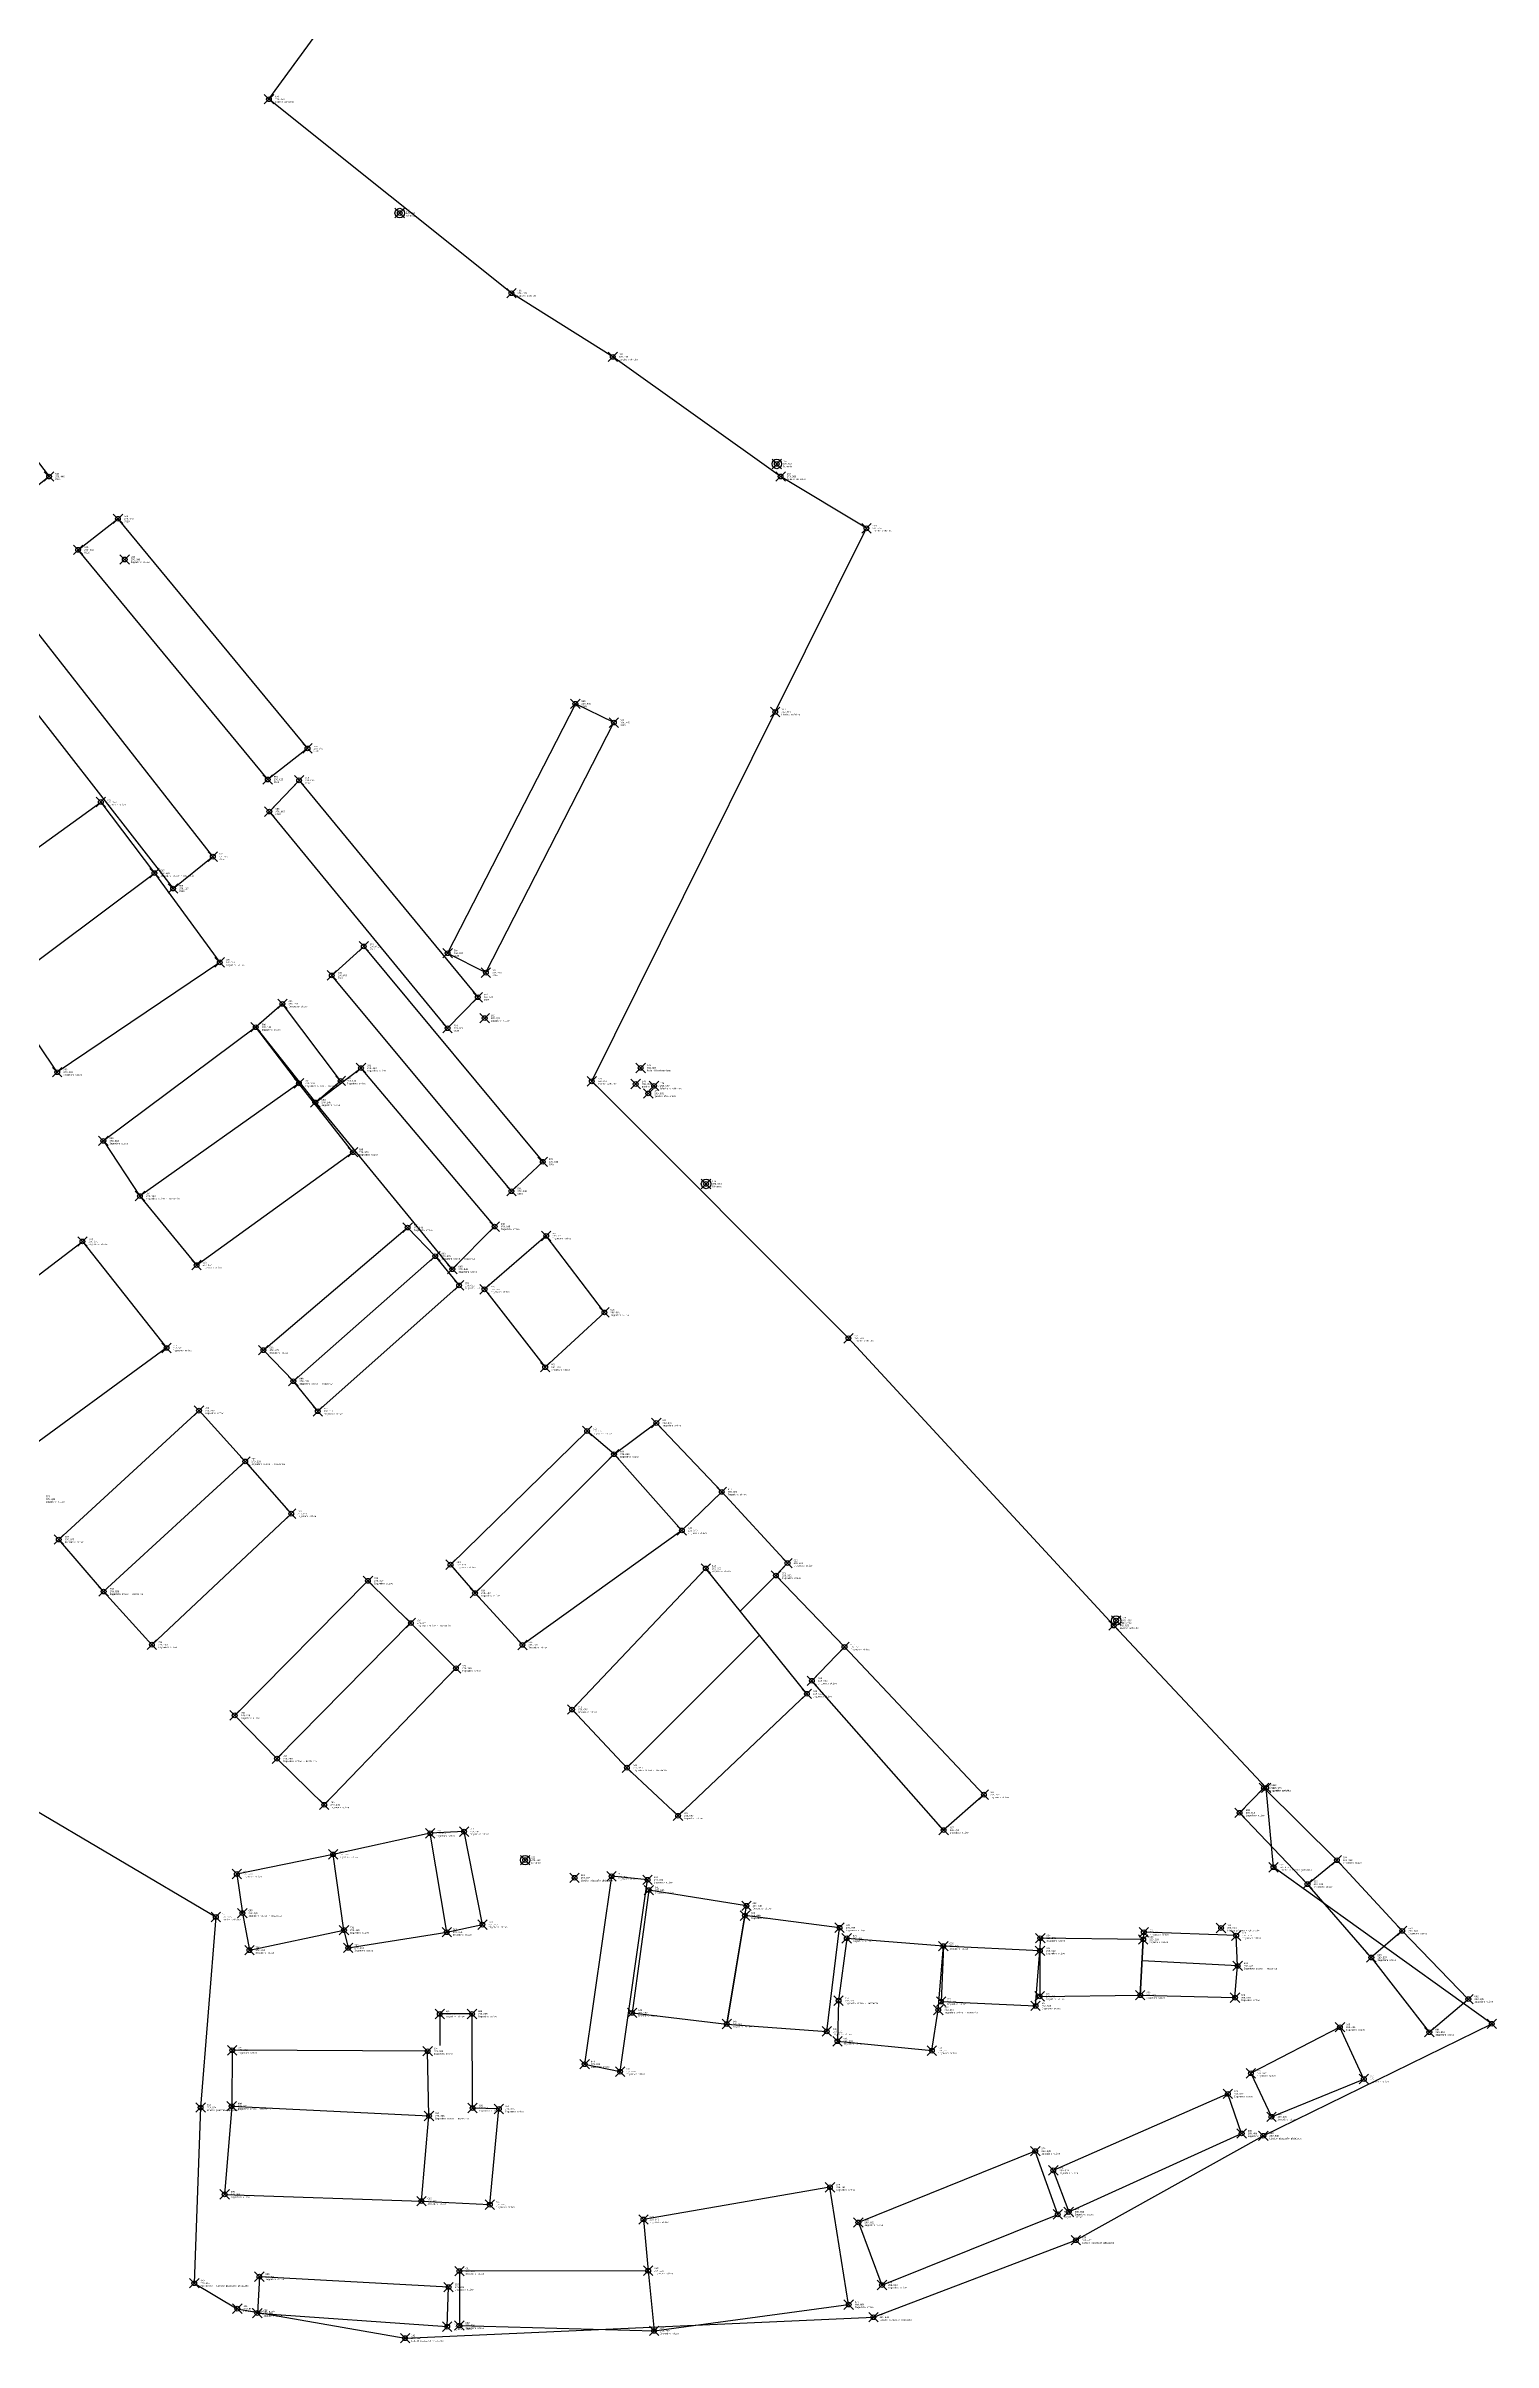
# Model space of a CAD drawing. Extents: x -283400 to 1362241, y -614024 to 292829.
# Drawn here: x 701199 to 792773, y -549839 to -404480 of the extents above; entities that cross this region are included whole.
import ezdxf
from ezdxf.enums import TextEntityAlignment as Align

# ---------------------------------------------------------------- set-up
doc = ezdxf.new("R2010")
doc.units = 0
doc.header["$PDMODE"] = 35
doc.header["$PDSIZE"] = 300
for name, color, linetype in [('pntdesc', 1, 'Continuous'), ('pntelev', 2, 'Continuous'), ('pntno', 3, 'Continuous'), ('WF rilievo 2', 7, 'Continuous')]:
    doc.layers.add(name, color=color, linetype=linetype)
doc.styles.get("Standard").update_dxf_attribs({"font": 'consola.ttf', "height": 500})

# ---------------------------------------------------------------- blocks, each defined once
blk = doc.blocks.new('rilievo 2')
for points in [[(1247571, -493330, -1308), (1266005, -504238, -1183), (1265041, -516303, -1045), (1264640, -527422, -1105), (1267365, -529035, -1709), (1277981, -530900, -1938), (1307620, -529574, -2076), (1320431, -524701, -2248), (1332289, -518089, -2182), (1346745, -510997, -2361), (1332934, -501092, -2282), (1332472, -496063, -2145), (1322824, -485789, -2186), (1306039, -467602, -2113), (1289793, -451335, -1792), (1301405, -427953, -1909), (1307176, -416327, -1684), (1301745, -413046, -1631), (1291124, -405475, -1586), (1284710, -401446, -1544), (1269366, -389164, -1376), (1278144, -377132, -992)], [(1252394, -445432, -1400), (1262120, -438154, -1519)], [(1271263, -451463, -1571), (1261202, -458599, -1416)], [(1270910, -470322, -1595), (1279892, -462407, -1644)], [(1291201, -474943, -1711), (1293878, -472965, -1813), (1298017, -477330, -1850), (1295495, -479765, -1774)], [(1291201, -474943, -1711), (1295495, -479765, -1774), (1285407, -487016, -1600), (1282406, -483731, -1557)], [(1258906, -483635, -884), (1267867, -475400, -1516)], [(1298017, -477330, -1850), (1302181, -481836, -1824), (1301448, -482621, -1738), (1299190, -484879, -1791)], [(1288551, -491108, -1637), (1292017, -494786, -1627), (1295255, -497827, -1634), (1303406, -490107, -1865), (1297010, -482174, -1753), (1288551, -491108, -1637)], [(1303722, -489284, -1814), (1305787, -487144, -1847), (1301448, -482621, -1738)], [(1269875, -494214, -1421), (1278333, -485615, -1476)], [(1292017, -494786, -1627), (1300411, -486392, -1813)], [(1305787, -487144, -1847), (1314608, -496496, -1982), (1312059, -498737, -1956), (1303722, -489284, -1814)], [(1274113, -505071, -1601), (1274384, -506193, -1598), (1280619, -505201, -1605), (1279572, -498940, -1574), (1273428, -500274, -1517)], [(1280619, -505201, -1605), (1282877, -504723, -1615), (1281717, -498835, -1579), (1279572, -498940, -1574)], [(1335087, -502161, -2188), (1336944, -500643, -2367), (1341079, -505119, -2172), (1339124, -506803, -2182), (1335087, -502161, -2188)], [(1339124, -506803, -2182), (1342795, -511533, -2203), (1345262, -509436, -2213), (1341079, -505119, -2172)], [(1330664, -507333, -2258), (1324618, -507007, -2112)], [(1282252, -516332, -1679), (1282217, -510375, -1634), (1280175, -510379, -1596), (1280175, -512379, -1596)], [(1267007, -516219, -1448), (1279493, -516832, -1634)], [(1279016, -522224, -1651), (1283343, -522448, -1666), (1283919, -516392, -1645), (1282252, -516332, -1679)], [(1293363, -526632, -1863), (1281420, -526658, -1700), (1281414, -530100, -1820), (1293741, -530442, -1363)]]:
    blk.add_polyline3d(points)
at = {"color": 1}
for points in [[(1241368, -400035, -746), (1244021, -398095, -853), (1255451, -413048, -1271), (1252866, -415145, -1221)], [(1259810, -415721, -1374), (1271806, -430259, -1652), (1269289, -432229, -1694), (1257292, -417688, -1361)], [(1254278, -422353, -1350), (1251792, -424348, -1294), (1263297, -439130, -1523), (1265815, -437112, -1582)], [(1280671, -443225, -1788), (1283095, -444456, -1793), (1291196, -428627, -1774), (1288756, -427434, -1770)], [(1269392, -434260, -1713), (1271273, -432282, -1661), (1282582, -446014, -1751), (1280668, -447974, -1698)], [(1273340, -444629, -1636), (1275367, -442793, -1668), (1286691, -456429, -1675), (1284711, -458293, -1672)]]:
    blk.add_polyline3d(points, close=True, dxfattribs=at)
for points in [[(1258728, -433654, -1520), (1262120, -438154, -1519), (1266252, -443804, -1567), (1255967, -450758, -1410), (1252394, -445432, -1400), (1249043, -440653, -1289)], [(1270222, -446435, -1581), (1268528, -447911, -1576), (1272302, -452671, -1574), (1273900, -451310, -1580)], [(1268528, -447911, -1576), (1258886, -455104, -1410), (1261202, -458599, -1416), (1264783, -462966, -1566), (1274683, -455824, -1646), (1271263, -451463, -1571)], [(1275190, -450496, -1606), (1283648, -460533, -1675), (1280969, -463228, -1674), (1272302, -452671, -1574)], [(1278141, -460596, -1607), (1279892, -462407, -1644), (1281400, -464254, -1687), (1272458, -472223, -1606), (1270910, -470322, -1595), (1269015, -468355, -1545)], [(1257565, -461470, -1344), (1262886, -468215, -1416), (1253325, -475208, -1325), (1248189, -468624, -1227)], [(1286910, -461124, -1695), (1283007, -464502, -1669), (1286845, -469435, -1726), (1290592, -465962, -1764)], [(1256066, -480346, -1432), (1264941, -472184, -1497), (1267867, -475400, -1516), (1270776, -478706, -1478), (1261960, -486999, -1316), (1258906, -483635, -884)], [(1280855, -481936, -1618), (1282406, -483731, -1557), (1291201, -474943, -1711), (1289501, -473474, -1717)], [(1267197, -491474, -1440), (1269875, -494214, -1421), (1272865, -497131, -1488), (1281199, -488493, -1551), (1278348, -485630, -1476), (1275631, -482957, -1472)], [(1330791, -497642, -2173), (1335087, -502161, -2188), (1336944, -500643, -2367), (1332330, -496072, -2172)], [(1267685, -503992, -1488), (1268130, -506338, -1536), (1274113, -505071, -1601), (1273428, -500274, -1517), (1267333, -501518, -1369)], [(1293326, -501881, -1687), (1291044, -501662, -1659), (1289344, -513560, -1701), (1291590, -514029, -1714)], [(1299584, -503531, -1780), (1293404, -502538, -1671), (1292346, -510309, -1752), (1298337, -511016, -1811)], [(1305476, -504917, -1912), (1299490, -504152, -1633), (1298337, -511016, -1811), (1304667, -511480, -1898)], [(1312046, -506083, -2071), (1305927, -505590, -1954), (1305411, -509535, -1848), (1305340, -512105, -1894), (1311315, -512699, -1973), (1311722, -510125, -1909)], [(1324690, -505661, -2130), (1318176, -505580, -2148), (1318154, -506375, -2108), (1318142, -509264, -2026), (1324501, -509190, -2082)], [(1330498, -509344, -2190), (1330664, -507333, -2258), (1330572, -505418, -2190), (1324730, -505206, -2170), (1324690, -505661, -2130), (1324501, -509190, -2082)], [(1318154, -506375, -2108), (1312046, -506083, -2071), (1311901, -509596, -1923), (1317878, -509868, -2055)], [(1337138, -511214, -2228), (1331502, -514132, -2153), (1332804, -516887, -2233), (1338651, -514496, -2334)], [(1266562, -521797, -1660), (1279016, -522224, -1651), (1279493, -516832, -1634), (1279407, -512737, -1631), (1267043, -512675, -1566), (1267007, -516219, -1448)], [(1330050, -515438, -2193), (1318998, -520278, -2070), (1319974, -522904, -2122), (1330920, -517941, -2224)], [(1319283, -523062, -2017), (1317860, -519059, -2022), (1306664, -523574, -1937), (1308160, -527538, -2076)], [(1306050, -528777, -2066), (1304867, -521352, -1958), (1293068, -523383, -1774), (1293363, -526632, -1863), (1293741, -530442, -1363)], [(1280733, -527668, -1688), (1268760, -527009, -1638), (1268633, -529316, -1812), (1280645, -530172, -1820)]]:
    blk.add_polyline3d(points, close=True)
for centre in [(1277641, -396370, -1527), (1301501, -412252, -1624), (1297025, -457832, -1795), (1322976, -485473, -2197), (1285576, -500638, -1593)]:
    blk.add_circle(centre, 300, dxfattribs=at)
for p in [(1269366, -389164, -1376), (1277641, -396370, -1527), (1284710, -401446, -1544), (1291124, -405475, -1586), (1301501, -412252, -1624), (1255451, -413048, -1271), (1301745, -413046, -1631), (1259810, -415721, -1374), (1307176, -416327, -1684), (1257292, -417688, -1361), (1260239, -418300, -1373), (1288756, -427434, -1770), (1291196, -428627, -1774), (1301405, -427953, -1909), (1271806, -430259, -1652), (1269289, -432229, -1694), (1271273, -432282, -1661), (1258728, -433654, -1520), (1269392, -434260, -1713), (1265815, -437112, -1582), (1262120, -438154, -1519), (1263297, -439130, -1523), (1275367, -442793, -1668), (1280671, -443225, -1788), (1266252, -443804, -1567), (1273340, -444629, -1636), (1283095, -444456, -1793), (1282582, -446014, -1751), (1270222, -446435, -1581), (1283019, -447332, -1795), (1268528, -447911, -1576), (1280668, -447974, -1698), (1275190, -450496, -1606), (1292887, -450488, -1759), (1255967, -450758, -1410), (1271263, -451463, -1571), (1273900, -451310, -1580), (1289793, -451335, -1792), (1292573, -451506, -1861), (1293736, -451626, -1788), (1272302, -452671, -1574), (1293370, -452102, -1757), (1258886, -455104, -1410), (1274683, -455824, -1646), (1286691, -456429, -1675), (1297025, -457832, -1795), (1261202, -458599, -1416), (1284711, -458293, -1672), (1278141, -460596, -1607), (1283648, -460533, -1675), (1257565, -461470, -1344), (1286910, -461124, -1695), (1264783, -462966, -1566), (1279892, -462407, -1644), (1280969, -463228, -1674), (1281400, -464254, -1687), (1283007, -464502, -1669), (1290592, -465962, -1764), (1306039, -467602, -2113), (1262886, -468215, -1416), (1269015, -468355, -1545), (1286845, -469435, -1726), (1270910, -470322, -1595), (1264941, -472184, -1497), (1272458, -472223, -1606), (1289501, -473474, -1717), (1293878, -472965, -1813), (1291201, -474943, -1711), (1267867, -475400, -1516), (1298017, -477330, -1850), (1270776, -478706, -1478), (1256066, -480346, -1432), (1295495, -479765, -1774), (1280855, -481936, -1618), (1297010, -482174, -1753), (1302181, -481836, -1824), (1258906, -483635, -884), (1275631, -482957, -1472), (1282406, -483731, -1557), (1301448, -482621, -1738), (1322976, -485473, -2197), (1278348, -485630, -1476), (1322824, -485789, -2186), (1261960, -486999, -1316), (1285407, -487016, -1600), (1305787, -487144, -1847), (1281199, -488493, -1551), (1303722, -489284, -1814), (1288551, -491108, -1637), (1303406, -490107, -1865), (1267197, -491474, -1440), (1269875, -494214, -1421), (1292017, -494786, -1627), (1314608, -496496, -1982), (1332330, -496072, -2172), (1332472, -496063, -2145), (1272865, -497131, -1488), (1295255, -497827, -1634), (1330791, -497642, -2173), (1279572, -498940, -1574), (1281717, -498835, -1579), (1312059, -498737, -1956), (1273428, -500274, -1517), (1285576, -500638, -1593), (1332934, -501092, -2282), (1336944, -500643, -2367), (1267333, -501518, -1369), (1288705, -501757, -1682), (1291044, -501662, -1659), (1293326, -501881, -1687), (1293404, -502538, -1671), (1335087, -502161, -2188), (1266005, -504238, -1183), (1267685, -503992, -1488), (1299490, -504152, -1633), (1299584, -503531, -1780), (1274113, -505071, -1601), (1280619, -505201, -1605), (1282877, -504723, -1615), (1305476, -504917, -1912), (1305927, -505590, -1954), (1318176, -505580, -2148), (1324690, -505661, -2130), (1324730, -505206, -2170), (1329615, -504933, -2176), (1330572, -505418, -2190), (1341079, -505119, -2172), (1268130, -506338, -1536), (1274384, -506193, -1598), (1312046, -506083, -2071), (1318154, -506375, -2108), (1339124, -506803, -2182), (1330664, -507333, -2258), (1305411, -509535, -1848), (1311722, -510125, -1909), (1311901, -509596, -1923), (1317878, -509868, -2055), (1318142, -509264, -2026), (1324501, -509190, -2082), (1330498, -509344, -2190), (1345262, -509436, -2213), (1280175, -510379, -1596), (1282217, -510375, -1634), (1292346, -510309, -1752), (1298337, -511016, -1811), (1304667, -511480, -1898), (1337138, -511214, -2228), (1342795, -511533, -2203), (1346745, -510997, -2361), (1267043, -512675, -1566), (1279407, -512737, -1631), (1305340, -512105, -1894), (1311315, -512699, -1973), (1289344, -513560, -1701), (1291590, -514029, -1714), (1331502, -514132, -2153), (1338651, -514496, -2334), (1330050, -515438, -2193), (1265041, -516303, -1045), (1267007, -516219, -1448), (1279493, -516832, -1634), (1282252, -516332, -1679), (1283919, -516392, -1645), (1332804, -516887, -2233), (1330920, -517941, -2224), (1332289, -518089, -2182), (1317860, -519059, -2022), (1318998, -520278, -2070), (1266562, -521797, -1660), (1304867, -521352, -1958), (1279016, -522224, -1651), (1283343, -522448, -1666), (1319283, -523062, -2017), (1319974, -522904, -2122), (1293068, -523383, -1774), (1306664, -523574, -1937), (1320431, -524701, -2248), (1264640, -527422, -1105), (1268760, -527009, -1638), (1281420, -526658, -1700), (1293363, -526632, -1863), (1308160, -527538, -2076), (1267365, -529035, -1709), (1280733, -527668, -1688), (1306050, -528777, -2066), (1268633, -529316, -1812), (1280645, -530172, -1820), (1281414, -530100, -1820), (1293741, -530442, -1363), (1307620, -529574, -2076), (1277981, -530900, -1938)]:
    blk.add_point(p)
at = {"layer": 'pntdesc'}
for s, p in [('Limite asfalto', (1269754, -389331, -1376)), ('Idrante', (1278030, -396537, -1527)), ('Limite asfalto', (1285098, -401612, -1544)), ('Limite asfalto', (1291513, -405642, -1586)), ('Idrante', (1301890, -412418, -1624)), ('CS11', (1255840, -413214, -1271)), ('Limite asfalto', (1302134, -413213, -1631)), ('CS10', (1260199, -415888, -1374)), ('Limite asfalto', (1307565, -416494, -1684)), ('CS10', (1257681, -417854, -1361)), ('Ingombro stive', (1260628, -418466, -1373)), ('CS09', (1289145, -427600, -1770)), ('CS09', (1291585, -428794, -1774)), ('Limite asfalto', (1301794, -428120, -1909)), ('CS10', (1272195, -430426, -1652)), ('CS10', (1269678, -432396, -1694)), ('CS08', (1271662, -432449, -1661)), ('Ingombro stive', (1259117, -433821, -1520)), ('CS08', (1269781, -434427, -1713)), ('CS06', (1266203, -437279, -1582)), ('Ingombro stive - mezzeria', (1262509, -438321, -1519)), ('CS06', (1263686, -439297, -1523)), ('CS07', (1275756, -442960, -1668)), ('CS09', (1281060, -443392, -1788)), ('Ingombro stive', (1266641, -443971, -1567)), ('CS07', (1273729, -444796, -1636)), ('CS09', (1283484, -444623, -1793)), ('CS08', (1282971, -446181, -1751)), ('Ingombro stive', (1270611, -446601, -1581)), ('Ingombro stive', (1283408, -447499, -1795)), ('Ingombro stive', (1268917, -448078, -1576)), ('CS08', (1281057, -448141, -1698)), ('Ingombro stive', (1275579, -450663, -1606)), ('Palo illuminazione', (1293276, -450654, -1759)), ('Ingombro stive', (1256356, -450925, -1410)), ('Ingombro stive - mezzeria', (1271652, -451630, -1571)), ('Ingombro stive', (1274289, -451477, -1580)), ('Limite asfalto', (1290182, -451502, -1792)), ('Quadro elettrico', (1292962, -451673, -1861)), ('Quadro elettrico', (1294125, -451793, -1788)), ('Ingombro stive', (1272691, -452838, -1574)), ('Quadro elettrico', (1293759, -452269, -1757)), ('Ingombro stive', (1259275, -455270, -1410)), ('Ingombro stive', (1275072, -455991, -1646)), ('CS07', (1287080, -456595, -1675)), ('Ingombro stive - mezzeria', (1261591, -458766, -1416)), ('CS07', (1285100, -458460, -1672)), ('Idrante', (1297414, -457999, -1795)), ('Ingombro stive', (1278530, -460763, -1607)), ('Ingombro stive', (1284037, -460700, -1675)), ('Ingombro stive', (1257954, -461637, -1344)), ('Ingombro stive', (1287299, -461291, -1695)), ('Ingombro stive', (1265172, -463132, -1566)), ('Ingombro stive - mezzeria', (1280281, -462574, -1644)), ('Ingombro stive', (1281358, -463395, -1674)), ('Ingombro stive', (1281789, -464420, -1687)), ('Ingombro stive', (1283396, -464669, -1669)), ('Ingombro stive', (1290981, -466129, -1764)), ('Limite asfalto', (1306428, -467769, -2113)), ('Ingombro stive', (1263275, -468382, -1416)), ('Ingombro stive', (1269404, -468522, -1545)), ('Ingombro stive - mezzeria', (1271299, -470488, -1595)), ('Ingombro stive', (1287234, -469601, -1726)), ('Ingombro stive', (1265330, -472351, -1497)), ('Ingombro stive', (1272847, -472390, -1606)), ('Ingombro stive', (1289890, -473641, -1717)), ('Ingombro stive', (1294267, -473132, -1813)), ('Ingombro stive', (1291590, -475110, -1711)), ('Ingombro stive - mezzeria', (1268256, -475567, -1516)), ('Ingombro stive', (1255248, -477952, -1376)), ('Ingombro stive', (1298406, -477497, -1850)), ('Ingombro stive', (1271165, -478872, -1478)), ('Ingombro stive', (1256455, -480513, -1432)), ('Ingombro stive', (1295884, -479932, -1774)), ('Ingombro stive', (1281244, -482103, -1618)), ('Ingombro stive', (1297399, -482341, -1753)), ('Ingombro stive', (1302570, -482003, -1824)), ('Ingombro stive - mezzeria', (1259295, -483802, -884)), ('Ingombro stive', (1276020, -483124, -1472)), ('Ingombro stive', (1282795, -483898, -1557)), ('Ingombro stive', (1301837, -482788, -1738)), ('Ingombro stive - mezzeria', (1278737, -485797, -1476)), ('Limite asfalto', (1323213, -485956, -2186)), ('Idrante', (1323365, -485640, -2197)), ('Ingombro stive', (1262349, -487166, -1316)), ('Ingombro stive', (1285796, -487183, -1600)), ('Ingombro stive', (1306176, -487310, -1847)), ('Ingombro stive', (1281588, -488660, -1551)), ('Ingombro stive', (1304111, -489450, -1814)), ('Ingombro stive', (1288940, -491275, -1637)), ('Ingombro stive', (1303795, -490274, -1865)), ('Ingombro stive', (1267586, -491641, -1440)), ('Ingombro stive - mezzeria', (1270264, -494381, -1421)), ('Ingombro stive - mezzeria', (1292406, -494953, -1627)), ('Ingombro stive', (1314997, -496663, -1982)), ('Ingombro stive', (1332719, -496239, -2172)), ('Limite asfalto', (1332861, -496229, -2145)), ('Ingombro stive', (1273254, -497298, -1488)), ('Ingombro stive', (1295644, -497994, -1634)), ('Ingombro stive', (1331180, -497808, -2173)), ('Ingombro stive', (1279961, -499107, -1574)), ('Ingombro stive', (1282106, -499002, -1579)), ('Ingombro stive', (1312448, -498904, -1956)), ('Ingombro stive', (1273817, -500440, -1517)), ('Idrante', (1285965, -500805, -1593)), ('Limite piazzale ghiaiato', (1333323, -501259, -2282)), ('Ingombro stive', (1337333, -500810, -2367)), ('Ingombro stive', (1267722, -501685, -1369)), ('Limite piazzale ghiaiato', (1289094, -501924, -1682)), ('Ingombro stive', (1291433, -501829, -1659)), ('Ingombro stive', (1293715, -502048, -1687)), ('Ingombro stive', (1293793, -502705, -1671)), ('Ingombro stive', (1335476, -502328, -2188)), ('Limite asfalto', (1266394, -504404, -1183)), ('Ingombro stive - mezzeria', (1268074, -504159, -1488)), ('Ingombro stive', (1299879, -504319, -1633)), ('Ingombro stive', (1299973, -503697, -1780)), ('Ingombro stive', (1274502, -505238, -1601)), ('Ingombro stive', (1281008, -505368, -1605)), ('Ingombro stive', (1283266, -504889, -1615)), ('Ingombro stive', (1305865, -505084, -1912)), ('Ingombro stive', (1306316, -505757, -1954)), ('Ingombro stive', (1318565, -505746, -2148)), ('Ingombro stive', (1325079, -505828, -2130)), ('Ingombro stive', (1325119, -505372, -2170)), ('Limite piazzale ghiaiato', (1330004, -505099, -2176)), ('Ingombro stive', (1330961, -505584, -2190)), ('Ingombro stive', (1341468, -505286, -2172)), ('Ingombro stive', (1268519, -506504, -1536)), ('Ingombro stive', (1274773, -506360, -1598)), ('Ingombro stive', (1312435, -506249, -2071)), ('Ingombro stive', (1318543, -506542, -2108)), ('Ingombro stive', (1339513, -506970, -2182)), ('Ingombro stive - mezzeria', (1331053, -507499, -2258)), ('Ingombro stive - mezzeria', (1305800, -509702, -1848)), ('Ingombro stive', (1312290, -509762, -1923)), ('Ingombro stive', (1318267, -510034, -2055)), ('Ingombro stive', (1318531, -509430, -2026)), ('Ingombro stive', (1324890, -509357, -2082)), ('Ingombro stive', (1330887, -509511, -2190)), ('Ingombro stive', (1345651, -509603, -2213)), ('Ingombro stive', (1280564, -510546, -1596)), ('Ingombro stive', (1282606, -510542, -1634)), ('Ingombro stive', (1292735, -510476, -1752)), ('Ingombro stive', (1298726, -511183, -1811)), ('Ingombro stive', (1305056, -511646, -1898)), ('Ingombro stive - mezzeria', (1312111, -510292, -1909)), ('Ingombro stive', (1337527, -511381, -2228)), ('Ingombro stive', (1343184, -511700, -2203)), ('Ingombro stive', (1267431, -512842, -1566)), ('Ingombro stive', (1279796, -512904, -1631)), ('Ingombro stive', (1305729, -512272, -1894)), ('Ingombro stive', (1311704, -512866, -1973)), ('Ingombro stive', (1289733, -513726, -1701)), ('Ingombro stive', (1291979, -514195, -1714)), ('Ingombro stive', (1331891, -514298, -2153)), ('Ingombro stive', (1330439, -515605, -2193)), ('Ingombro stive', (1339040, -514662, -2334)), ('Limite piazzale ghiaiato', (1265430, -516470, -1045)), ('Ingombro stive - mezzeria', (1267396, -516386, -1448)), ('Ingombro stive - mezzeria', (1279881, -516998, -1634)), ('Ingombro stive', (1282641, -516499, -1679)), ('Ingombro stive', (1284308, -516559, -1645)), ('Ingombro stive', (1333193, -517053, -2233)), ('Ingombro stive', (1331309, -518107, -2224)), ('Limite piazzale ghiaiato', (1332678, -518256, -2182)), ('Ingombro stive', (1318249, -519225, -2022)), ('Ingombro stive', (1319387, -520445, -2070)), ('Ingombro stive', (1305256, -521519, -1958)), ('Ingombro stive', (1266951, -521964, -1660)), ('Ingombro stive', (1279405, -522391, -1651)), ('Ingombro stive', (1283732, -522615, -1666)), ('Ingombro stive', (1319672, -523228, -2017)), ('Ingombro stive', (1320363, -523071, -2122)), ('Ingombro stive', (1293457, -523550, -1774)), ('Ingombro stive', (1307053, -523741, -1937)), ('Limite piazzale ghiaiato', (1320820, -524868, -2248)), ('Picchetto - Limite piazzale ghiaiato', (1265029, -527588, -1105)), ('Ingombro stive', (1269149, -527175, -1638)), ('Ingombro stive', (1281809, -526825, -1700)), ('Ingombro stive', (1293752, -526799, -1863)), ('Ingombro stive', (1308549, -527705, -2076)), ('Ingombro stive', (1281122, -527835, -1688)), ('Ingombro stive', (1306439, -528944, -2066)), ('Limite piazzale ghiaiato', (1267754, -529202, -1709)), ('Ingombro stive', (1269022, -529483, -1812)), ('Ingombro stive', (1281034, -530339, -1820)), ('Ingombro stive', (1281803, -530267, -1820)), ('Ingombro stive', (1294129, -530608, -1363)), ('Limite piazzale ghiaiato', (1308009, -529741, -2076)), ('Limite piazzale ghiaiato', (1278370, -531067, -1938))]:
    blk.add_text(s, height=100, dxfattribs=at).set_placement(p, align=Align.MIDDLE_LEFT)
at = {"layer": 'pntelev'}
for s, p in [('270.343', (1269754, -389164, -1376)), ('270.193', (1278030, -396370, -1527)), ('270.176', (1285098, -401446, -1544)), ('270.133', (1291513, -405475, -1586)), ('270.096', (1301890, -412252, -1624)), ('270.448', (1255840, -413048, -1271)), ('270.089', (1302134, -413046, -1631)), ('270.346', (1260199, -415721, -1374)), ('270.035', (1307565, -416327, -1684)), ('270.358', (1257681, -417688, -1361)), ('270.346', (1260628, -418300, -1373)), ('269.950', (1289145, -427434, -1770)), ('269.945', (1291585, -428627, -1774)), ('269.811', (1301794, -427953, -1909)), ('270.068', (1272195, -430259, -1652)), ('270.025', (1269678, -432229, -1694)), ('270.058', (1271662, -432282, -1661)), ('270.199', (1259117, -433654, -1520)), ('270.007', (1269781, -434260, -1713)), ('270.137', (1266203, -437112, -1582)), ('270.200', (1262509, -438154, -1519)), ('270.197', (1263686, -439130, -1523)), ('270.051', (1275756, -442793, -1668)), ('269.932', (1281060, -443225, -1788)), ('270.153', (1266641, -443804, -1567)), ('270.083', (1273729, -444629, -1636)), ('269.926', (1283484, -444456, -1793)), ('269.968', (1282971, -446014, -1751)), ('270.138', (1270611, -446435, -1581)), ('269.925', (1283408, -447332, -1795)), ('270.143', (1268917, -447911, -1576)), ('270.021', (1281057, -447974, -1698)), ('270.113', (1275579, -450496, -1606)), ('269.961', (1293276, -450488, -1759)), ('270.309', (1256356, -450758, -1410)), ('270.149', (1271652, -451463, -1571)), ('270.139', (1274289, -451310, -1580)), ('269.927', (1290182, -451335, -1792)), ('269.858', (1292962, -451506, -1861)), ('269.962', (1293759, -452102, -1757)), ('269.932', (1294125, -451626, -1788)), ('270.145', (1272691, -452671, -1574)), ('270.310', (1259275, -455104, -1410)), ('270.073', (1275072, -455824, -1646)), ('270.044', (1287080, -456429, -1675)), ('269.924', (1297414, -457832, -1795)), ('270.303', (1261591, -458599, -1416)), ('270.048', (1285100, -458293, -1672)), ('270.113', (1278530, -460596, -1607)), ('270.045', (1284037, -460533, -1675)), ('270.375', (1257954, -461470, -1344)), ('270.024', (1287299, -461124, -1695)), ('270.154', (1265172, -462966, -1566)), ('270.076', (1280281, -462407, -1644)), ('270.046', (1281358, -463228, -1674)), ('270.032', (1281789, -464254, -1687)), ('270.050', (1283396, -464502, -1669)), ('269.955', (1290981, -465962, -1764)), ('269.606', (1306428, -467602, -2113)), ('270.304', (1263275, -468215, -1416)), ('270.175', (1269404, -468355, -1545)), ('269.993', (1287234, -469435, -1726)), ('270.125', (1271299, -470322, -1595)), ('270.222', (1265330, -472184, -1497)), ('270.113', (1272847, -472223, -1606)), ('270.003', (1289890, -473474, -1717)), ('269.907', (1294267, -472965, -1813)), ('270.008', (1291590, -474943, -1711)), ('270.203', (1268256, -475400, -1516)), ('270.343', (1255248, -477785, -1376)), ('269.869', (1298406, -477330, -1850)), ('270.241', (1271165, -478706, -1478)), ('270.287', (1256455, -480346, -1432)), ('269.946', (1295884, -479765, -1774)), ('270.101', (1281244, -481936, -1618)), ('269.966', (1297399, -482174, -1753)), ('269.982', (1301837, -482621, -1738)), ('269.895', (1302570, -481836, -1824)), ('270.836', (1259295, -483635, -884)), ('270.247', (1276020, -482957, -1472)), ('270.163', (1282795, -483731, -1557)), ('269.522', (1323365, -485473, -2197)), ('270.403', (1262349, -486999, -1316)), ('270.244', (1278737, -485630, -1476)), ('269.533', (1323213, -485789, -2186)), ('270.120', (1285796, -487016, -1600)), ('269.872', (1306176, -487144, -1847)), ('270.169', (1281588, -488493, -1551)), ('269.906', (1304111, -489284, -1814)), ('270.082', (1288940, -491108, -1637)), ('269.855', (1303795, -490107, -1865)), ('270.279', (1267586, -491474, -1440)), ('270.298', (1270264, -494214, -1421)), ('270.093', (1292406, -494786, -1627)), ('270.231', (1273254, -497131, -1488)), ('269.737', (1314997, -496496, -1982)), ('269.547', (1332719, -496072, -2172)), ('269.575', (1332861, -496063, -2145)), ('270.086', (1295644, -497827, -1634)), ('269.546', (1331180, -497642, -2173)), ('270.145', (1279961, -498940, -1574)), ('270.140', (1282106, -498835, -1579)), ('269.763', (1312448, -498737, -1956)), ('270.350', (1267722, -501518, -1369)), ('270.203', (1273817, -500274, -1517)), ('270.126', (1285965, -500638, -1593)), ('269.438', (1333323, -501092, -2282)), ('269.352', (1337333, -500643, -2367)), ('270.037', (1289094, -501757, -1682)), ('270.060', (1291433, -501662, -1659)), ('270.032', (1293715, -501881, -1687)), ('270.049', (1293793, -502538, -1671)), ('269.532', (1335476, -502161, -2188)), ('270.536', (1266394, -504238, -1183)), ('270.232', (1268074, -503992, -1488)), ('270.086', (1299879, -504152, -1633)), ('269.940', (1299973, -503531, -1780)), ('270.119', (1274502, -505071, -1601)), ('270.114', (1281008, -505201, -1605)), ('270.105', (1283266, -504723, -1615)), ('269.808', (1305865, -504917, -1912)), ('269.765', (1306316, -505590, -1954)), ('269.572', (1318565, -505580, -2148)), ('269.589', (1325079, -505661, -2130)), ('269.549', (1325119, -505206, -2170)), ('269.544', (1330004, -504933, -2176)), ('269.529', (1330961, -505418, -2190)), ('269.548', (1341468, -505119, -2172)), ('270.184', (1268519, -506338, -1536)), ('270.121', (1274773, -506193, -1598)), ('269.648', (1312435, -506083, -2071)), ('269.612', (1318543, -506375, -2108)), ('269.462', (1331053, -507333, -2258)), ('269.537', (1339513, -506803, -2182)), ('269.872', (1305800, -509535, -1848)), ('269.810', (1312111, -510125, -1909)), ('269.796', (1312290, -509596, -1923)), ('269.665', (1318267, -509868, -2055)), ('269.693', (1318531, -509264, -2026)), ('269.638', (1324890, -509190, -2082)), ('269.529', (1330887, -509344, -2190)), ('269.506', (1345651, -509436, -2213)), ('270.123', (1280564, -510379, -1596)), ('270.085', (1282606, -510375, -1634)), ('269.967', (1292735, -510309, -1752)), ('269.909', (1298726, -511016, -1811)), ('269.821', (1305056, -511480, -1898)), ('269.491', (1337527, -511214, -2228)), ('269.516', (1343184, -511533, -2203)), ('270.153', (1267431, -512675, -1566)), ('270.089', (1279796, -512737, -1631)), ('269.825', (1305729, -512105, -1894)), ('269.747', (1311704, -512699, -1973)), ('270.018', (1289733, -513560, -1701)), ('270.006', (1291979, -514029, -1714)), ('269.567', (1331891, -514132, -2153)), ('269.385', (1339040, -514496, -2334)), ('269.527', (1330439, -515438, -2193)), ('270.674', (1265430, -516303, -1045)), ('270.271', (1267396, -516219, -1448)), ('270.086', (1279881, -516832, -1634)), ('270.040', (1282641, -516332, -1679)), ('270.075', (1284308, -516392, -1645)), ('269.486', (1333193, -516887, -2233)), ('269.496', (1331309, -517941, -2224)), ('269.538', (1332678, -518089, -2182)), ('269.698', (1318249, -519059, -2022)), ('269.649', (1319387, -520278, -2070)), ('270.060', (1266951, -521797, -1660)), ('269.761', (1305256, -521352, -1958)), ('270.068', (1279405, -522224, -1651)), ('270.053', (1283732, -522448, -1666)), ('269.703', (1319672, -523062, -2017)), ('269.598', (1320363, -522904, -2122)), ('269.946', (1293457, -523383, -1774)), ('269.782', (1307053, -523574, -1937)), ('269.472', (1320820, -524701, -2248)), ('270.614', (1265029, -527422, -1105)), ('270.081', (1269149, -527009, -1638)), ('270.031', (1281122, -527668, -1688)), ('270.019', (1281809, -526658, -1700)), ('269.856', (1293752, -526632, -1863)), ('269.643', (1308549, -527538, -2076)), ('270.011', (1267754, -529035, -1709)), ('269.654', (1306439, -528777, -2066)), ('269.908', (1269022, -529316, -1812)), ('269.899', (1281034, -530172, -1820)), ('269.899', (1281803, -530100, -1820)), ('270.357', (1294129, -530442, -1363)), ('269.643', (1308009, -529574, -2076)), ('269.782', (1278370, -530900, -1938))]:
    blk.add_text(s, height=100, dxfattribs=at).set_placement(p, align=Align.MIDDLE_LEFT)
at = {"layer": 'pntno'}
for s, p in [('192', (1269754, -388998, -1376)), ('191', (1278030, -396203, -1527)), ('189', (1285098, -401279, -1544)), ('188', (1291513, -405308, -1586)), ('186', (1301890, -412085, -1624)), ('547', (1255840, -412881, -1271)), ('187', (1302134, -412879, -1631)), ('549', (1260199, -415554, -1374)), ('184', (1307565, -416161, -1684)), ('550', (1257681, -417521, -1361)), ('194', (1260628, -418133, -1373)), ('565', (1289145, -427267, -1770)), ('566', (1291585, -428460, -1774)), ('183', (1301794, -427787, -1909)), ('558', (1272195, -430092, -1652)), ('557', (1269678, -432063, -1694)), ('559', (1271662, -432116, -1661)), ('588', (1259117, -433487, -1520)), ('560', (1269781, -434093, -1713)), ('556', (1266203, -436945, -1582)), ('587', (1262509, -437987, -1519)), ('555', (1263686, -438963, -1523)), ('567', (1275756, -442626, -1668)), ('564', (1281060, -443058, -1788)), ('586', (1266641, -443637, -1567)), ('568', (1273729, -444462, -1636)), ('563', (1283484, -444289, -1793)), ('589', (1270611, -446268, -1581)), ('562', (1282971, -445847, -1751)), ('590', (1268917, -447744, -1576)), ('181', (1283408, -447165, -1795)), ('561', (1281057, -447807, -1698)), ('585', (1256356, -450591, -1410)), ('591', (1275579, -450329, -1606)), ('179', (1293276, -450321, -1759)), ('594', (1271652, -451297, -1571)), ('592', (1274289, -451144, -1580)), ('174', (1290182, -451169, -1792)), ('178', (1292962, -451340, -1861)), ('177', (1293759, -451935, -1757)), ('176', (1294125, -451459, -1788)), ('593', (1272691, -452504, -1574)), ('598', (1259275, -454937, -1410)), ('595', (1275072, -455658, -1646)), ('570', (1287080, -456262, -1675)), ('175', (1297414, -457665, -1795)), ('597', (1261591, -458432, -1416)), ('569', (1285100, -458126, -1672)), ('604', (1278530, -460430, -1607)), ('606', (1284037, -460366, -1675)), ('774', (1257954, -461303, -1344)), ('603', (1280281, -462240, -1644)), ('607', (1287299, -460957, -1695)), ('596', (1265172, -462799, -1566)), ('605', (1281358, -463061, -1674)), ('602', (1281789, -464087, -1687)), ('608', (1283396, -464335, -1669)), ('610', (1290981, -465796, -1764)), ('775', (1263275, -468049, -1416)), ('171', (1306428, -467435, -2113)), ('599', (1269404, -468188, -1545)), ('609', (1287234, -469268, -1726)), ('600', (1271299, -470155, -1595)), ('786', (1265330, -472017, -1497)), ('601', (1272847, -472057, -1606)), ('613', (1289890, -473307, -1717)), ('611', (1294267, -472798, -1813)), ('787', (1268256, -475234, -1516)), ('612', (1291590, -474777, -1711)), ('777', (1255248, -477618, -1376)), ('617', (1298406, -477163, -1850)), ('788', (1271165, -478539, -1478)), ('616', (1295884, -479599, -1774)), ('785', (1256455, -480179, -1432)), ('614', (1281244, -481769, -1618)), ('618', (1297399, -482008, -1753)), ('624', (1301837, -482454, -1738)), ('625', (1302570, -481669, -1824)), ('790', (1259295, -483468, -884)), ('793', (1276020, -482790, -1472)), ('615', (1282795, -483564, -1557)), ('794', (1278737, -485463, -1476)), ('167', (1323365, -485307, -2197)), ('789', (1262349, -486833, -1316)), ('225', (1285796, -486849, -1600)), ('623', (1306176, -486977, -1847)), ('166', (1323213, -485622, -2186)), ('795', (1281588, -488326, -1551)), ('622', (1304111, -489117, -1814)), ('792', (1267586, -491307, -1440)), ('619', (1288940, -490942, -1637)), ('628', (1303795, -489941, -1865)), ('791', (1270264, -494047, -1421)), ('620', (1292406, -494619, -1627)), ('796', (1273254, -496964, -1488)), ('626', (1314997, -496330, -1982)), ('657', (1332719, -495905, -2172)), ('158', (1332861, -495896, -2145)), ('621', (1295644, -497661, -1634)), ('627', (1312448, -498570, -1956)), ('658', (1331180, -497475, -2173)), ('706', (1279961, -498773, -1574)), ('705', (1282106, -498668, -1579)), ('708', (1267722, -501352, -1369)), ('707', (1273817, -500107, -1517)), ('222', (1285965, -500471, -1593)), ('643', (1291433, -501496, -1659)), ('159', (1333323, -500925, -2282)), ('664', (1337333, -500477, -2367)), ('221', (1289094, -501591, -1682)), ('642', (1293715, -501715, -1687)), ('641', (1293793, -502371, -1671)), ('659', (1335476, -501994, -2188)), ('138', (1266394, -504071, -1183)), ('699', (1268074, -503826, -1488)), ('639', (1299879, -503985, -1633)), ('640', (1299973, -503364, -1780)), ('701', (1274502, -504904, -1601)), ('703', (1281008, -505034, -1605)), ('704', (1283266, -504556, -1615)), ('638', (1305865, -504750, -1912)), ('637', (1306316, -505423, -1954)), ('634', (1318565, -505413, -2148)), ('633', (1325079, -505494, -2130)), ('632', (1325119, -505039, -2170)), ('160', (1330004, -504766, -2176)), ('631', (1330961, -505251, -2190)), ('663', (1341468, -504953, -2172)), ('700', (1268519, -506171, -1536)), ('702', (1274773, -506026, -1598)), ('636', (1312435, -505916, -2071)), ('635', (1318543, -506208, -2108)), ('630', (1331053, -507166, -2258)), ('660', (1339513, -506636, -2182)), ('695', (1280564, -510212, -1596)), ('696', (1282606, -510208, -1634)), ('646', (1292735, -510142, -1752)), ('650', (1305800, -509368, -1848)), ('652', (1312111, -509959, -1909)), ('653', (1312290, -509429, -1923)), ('654', (1318267, -509701, -2055)), ('655', (1318531, -509097, -2026)), ('656', (1324890, -509023, -2082)), ('629', (1330887, -509177, -2190)), ('662', (1345651, -509269, -2213)), ('647', (1298726, -510849, -1811)), ('648', (1305056, -511313, -1898)), ('665', (1337527, -511047, -2228)), ('661', (1343184, -511366, -2203)), ('697', (1267431, -512508, -1566)), ('694', (1279796, -512570, -1631)), ('649', (1305729, -511938, -1894)), ('651', (1311704, -512533, -1973)), ('644', (1289733, -513393, -1701)), ('645', (1291979, -513862, -1714)), ('667', (1331891, -513965, -2153)), ('666', (1339040, -514329, -2334)), ('698', (1267396, -516052, -1448)), ('670', (1330439, -515271, -2193)), ('139', (1265430, -516136, -1045)), ('693', (1279881, -516665, -1634)), ('692', (1282641, -516165, -1679)), ('691', (1284308, -516225, -1645)), ('668', (1333193, -516720, -2233)), ('674', (1318249, -518892, -2022)), ('669', (1331309, -517774, -2224)), ('153', (1332678, -517922, -2182)), ('671', (1319387, -520111, -2070)), ('688', (1266951, -521630, -1660)), ('678', (1305256, -521185, -1958)), ('689', (1279405, -522057, -1651)), ('690', (1283732, -522282, -1666)), ('679', (1293457, -523216, -1774)), ('673', (1319672, -522895, -2017)), ('672', (1320363, -522738, -2122)), ('675', (1307053, -523408, -1937)), ('150', (1320820, -524534, -2248)), ('140', (1265029, -527255, -1105)), ('686', (1269149, -526842, -1638)), ('685', (1281122, -527502, -1688)), ('681', (1281809, -526492, -1700)), ('680', (1293752, -526466, -1863)), ('676', (1308549, -527371, -2076)), ('141', (1267754, -528868, -1709)), ('687', (1269022, -529150, -1812)), ('677', (1306439, -528610, -2066)), ('684', (1281034, -530005, -1820)), ('682', (1281803, -529933, -1820)), ('683', (1294129, -530275, -1363)), ('149', (1308009, -529408, -2076)), ('142', (1278370, -530733, -1938))]:
    blk.add_text(s, height=100, dxfattribs=at).set_placement(p, align=Align.MIDDLE_LEFT)

msp = doc.modelspace()

# ---------------------------------------------------------------- block references
at = {"layer": 'WF rilievo 2'}
msp.add_blockref('rilievo 2', (-554055, -18691, -272), dxfattribs=at)

doc.saveas('drawing.dxf')
